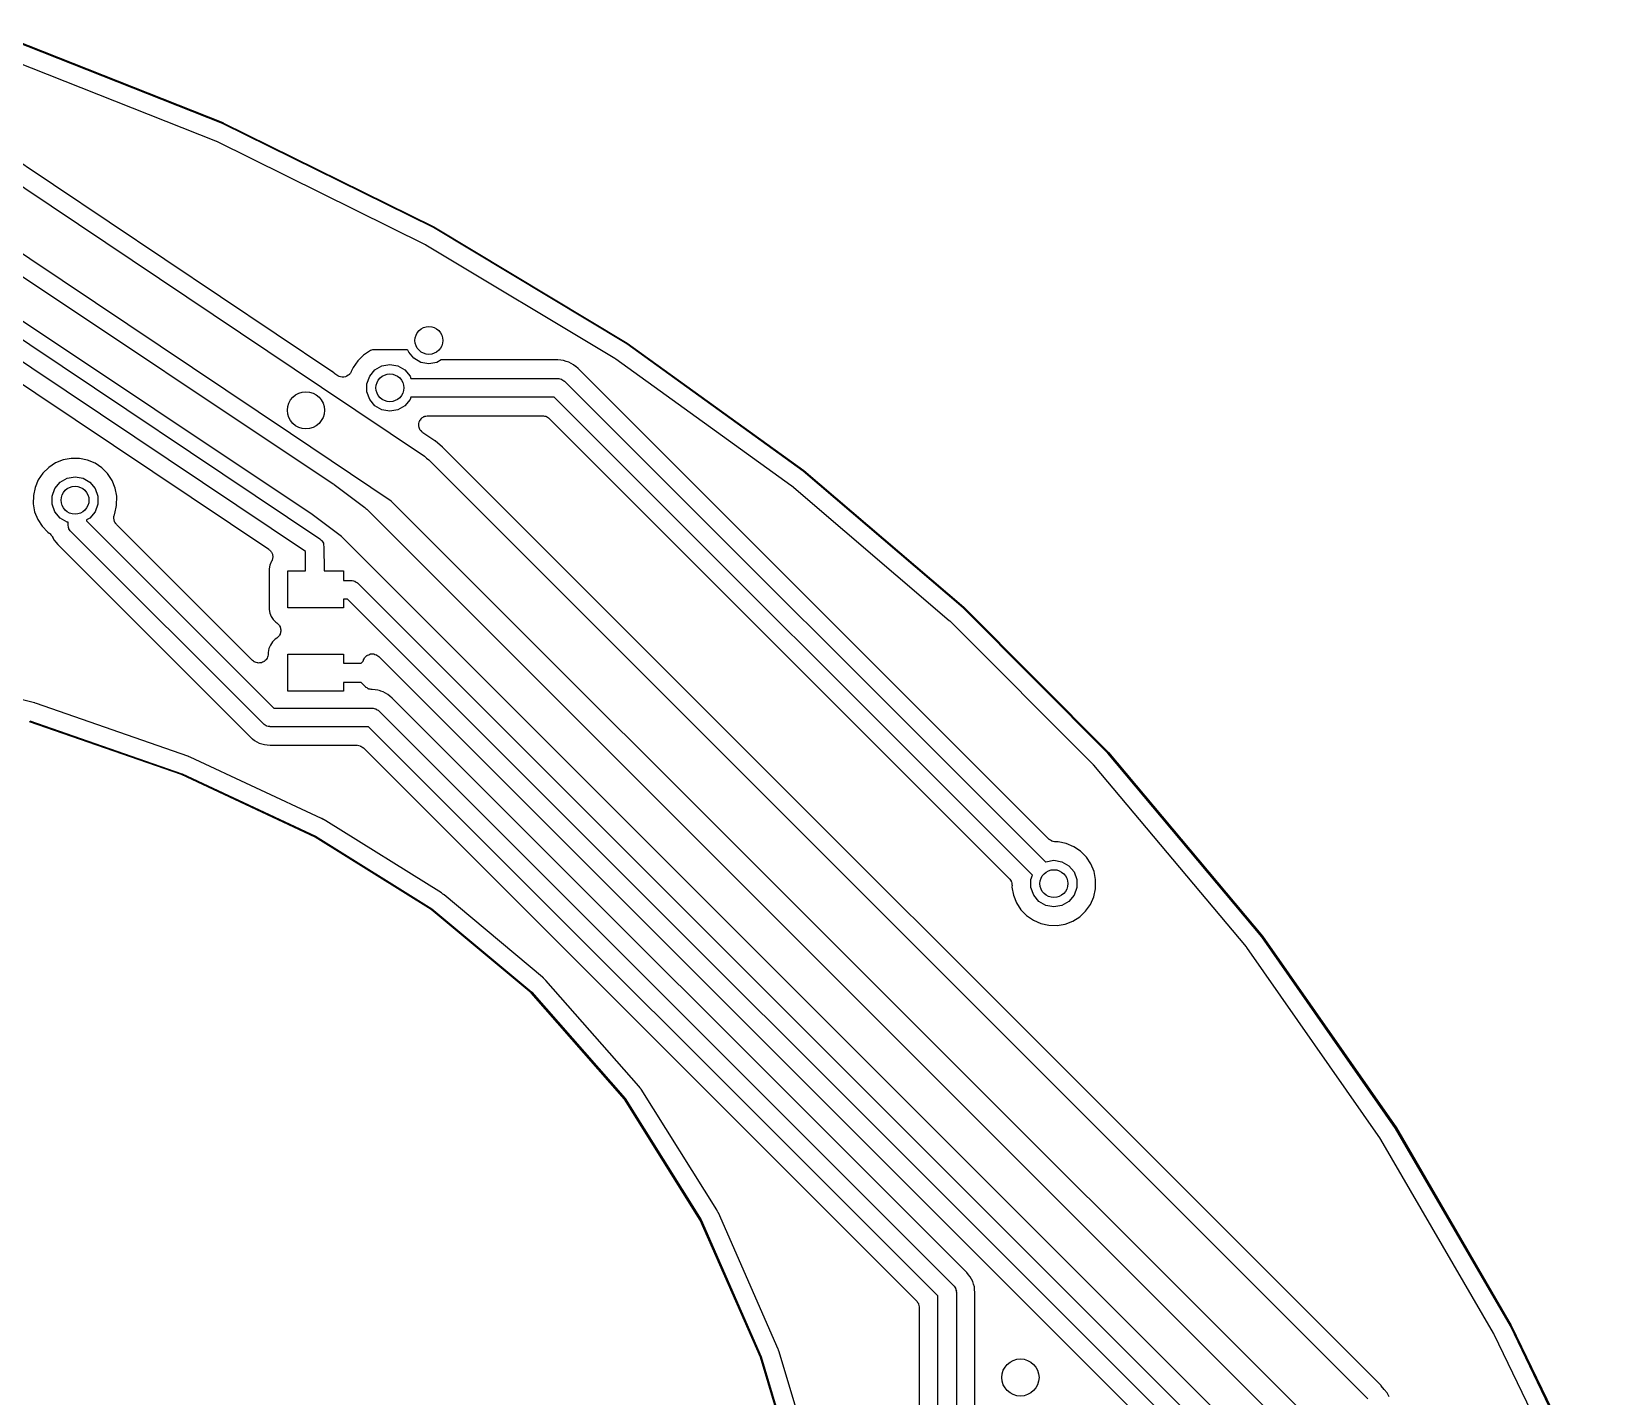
# Model space of a CAD drawing. Extents: x 69.6 to 139.6, y -158 to -61.
# Drawn here: x 119.53 to 136.51, y -77.96 to -63.26 of the extents above; entities that cross this region are included whole.
import ezdxf

# ---------------------------------------------------------------- set-up
doc = ezdxf.new("R2010")
doc.units = 0
doc.header["$MEASUREMENT"] = 0
doc.layers.add('BLACK', color=7, linetype='CONTINUOUS')

msp = doc.modelspace()

# ---------------------------------------------------------------- linework, layer by layer
at = {"layer": 'Black'}
for p, q in [((122.766, -66.923), (117.297, -63.2622)), ((121.588, -64.253), (119.119, -63.2765)), ((119.123, -63.2671), (121.592, -64.2437)), ((117.182, -63.4258), (122.653, -67.0926)), ((119.046, -63.4625), (121.514, -64.44)), ((122.319, -67.591), (116.924, -63.975)), ((116.891, -64.2036), (122.781, -68.1336)), ((123.86, -65.3744), (121.588, -64.253)), ((121.592, -64.2437), (121.592, -64.2439)), ((121.592, -64.2439), (121.593, -64.2439)), ((121.593, -64.2439), (123.864, -65.3655)), ((121.514, -64.44), (121.518, -64.4422)), ((121.518, -64.4422), (121.522, -64.4434)), ((121.522, -64.4434), (123.771, -65.5548)), ((122.554, -68.463), (116.719, -64.57)), ((117.396, -65.2169), (122.636, -68.7269)), ((125.941, -66.627), (123.86, -65.3744)), ((123.864, -65.3655), (123.865, -65.3656)), ((123.865, -65.3656), (123.865, -65.3657)), ((123.865, -65.3657), (125.947, -66.6185)), ((122.481, -68.8638), (117.326, -65.4108)), ((117.383, -65.6896), (122.085, -68.8377)), ((123.771, -65.5548), (123.774, -65.5572)), ((123.774, -65.5572), (123.779, -65.5589)), ((123.779, -65.5589), (125.813, -66.7812)), ((123.181, -66.6993), (123.107, -66.7476)), ((123.203, -66.69), (123.181, -66.6993)), ((123.576, -66.69), (123.203, -66.69)), ((123.585, -66.6937), (123.576, -66.69)), ((123.593, -66.7155), (123.585, -66.6937)), ((123.649, -66.7822), (123.593, -66.7155)), ((127.84, -67.9973), (125.941, -66.627)), ((125.947, -66.6185), (125.947, -66.6187)), ((125.947, -66.6187), (125.947, -66.6188)), ((125.947, -66.6188), (127.846, -67.9893)), ((122.994, -66.8822), (122.975, -66.9254)), ((123.044, -66.8093), (122.994, -66.8822)), ((123.107, -66.7476), (123.044, -66.8093)), ((123.229, -66.9078), (123.304, -66.8642)), ((123.304, -66.8642), (123.39, -66.849)), ((123.39, -66.849), (123.476, -66.8642)), ((123.476, -66.8642), (123.551, -66.9078)), ((123.724, -66.8258), (123.649, -66.7822)), ((123.81, -66.841), (123.724, -66.8258)), ((123.896, -66.8258), (123.81, -66.841)), ((123.941, -66.8), (123.896, -66.8258)), ((125.2, -66.8), (123.941, -66.8)), ((125.231, -66.8035), (125.2, -66.8)), ((125.232, -66.8035), (125.231, -66.8035)), ((125.232, -66.8036), (125.232, -66.8035)), ((125.261, -66.8065), (125.232, -66.8036)), ((125.288, -66.8152), (125.261, -66.8065)), ((125.289, -66.8153), (125.288, -66.8152)), ((125.289, -66.8156), (125.289, -66.8153)), ((125.317, -66.8239), (125.289, -66.8156)), ((125.342, -66.8378), (125.317, -66.8239)), ((125.342, -66.8379), (125.342, -66.8378)), ((125.343, -66.8383), (125.342, -66.8379)), ((125.368, -66.8518), (125.343, -66.8383)), ((125.39, -66.8703), (125.368, -66.8518)), ((125.39, -66.8705), (125.39, -66.8703)), ((125.391, -66.871), (125.39, -66.8705)), ((125.416, -66.8913), (125.391, -66.871)), ((130.485, -71.9608), (125.416, -66.8913)), ((125.813, -66.7812), (125.817, -66.785)), ((125.817, -66.785), (125.821, -66.787)), ((125.821, -66.787), (125.824, -66.7893)), ((125.824, -66.7893), (127.708, -68.148)), ((122.768, -66.9246), (122.766, -66.923)), ((122.789, -66.9427), (122.768, -66.9246)), ((122.794, -66.9455), (122.789, -66.9427)), ((122.798, -66.9494), (122.794, -66.9455)), ((122.828, -66.9691), (122.798, -66.9494)), ((122.828, -66.9693), (122.828, -66.9691)), ((122.829, -66.9697), (122.828, -66.9693)), ((122.844, -66.9763), (122.829, -66.9697)), ((122.859, -66.9831), (122.844, -66.9763)), ((122.86, -66.9831), (122.859, -66.9831)), ((122.86, -66.9833), (122.86, -66.9831)), ((122.877, -66.9843), (122.86, -66.9833)), ((122.894, -66.9854), (122.877, -66.9843)), ((122.895, -66.9853), (122.894, -66.9854)), ((122.911, -66.9804), (122.895, -66.9853)), ((122.895, -66.9853), (122.895, -66.9853)), ((122.927, -66.9757), (122.911, -66.9804)), ((122.928, -66.9754), (122.927, -66.9757)), ((122.942, -66.9652), (122.928, -66.9752)), ((122.928, -66.9752), (122.928, -66.9754)), ((122.955, -66.9552), (122.942, -66.9652)), ((122.956, -66.9548), (122.955, -66.9552)), ((122.965, -66.9403), (122.956, -66.9544)), ((122.956, -66.9544), (122.956, -66.9548)), ((122.975, -66.9263), (122.965, -66.9403)), ((122.975, -66.9254), (122.975, -66.9258)), ((122.975, -66.9258), (122.975, -66.9263)), ((123.143, -67.0564), (123.173, -66.9745)), ((123.143, -67.1436), (123.143, -67.0564)), ((123.173, -66.9745), (123.229, -66.9078)), ((123.551, -66.9078), (123.607, -66.9745)), ((123.607, -66.9745), (123.617, -67)), ((123.617, -67), (125.2, -67)), ((125.2, -67), (125.204, -67.0008)), ((125.204, -67.0008), (125.209, -67.0004)), ((125.209, -67.0004), (125.221, -67.0038)), ((125.221, -67.0038), (125.234, -67.006)), ((125.234, -67.006), (125.238, -67.0082)), ((125.238, -67.0082), (125.242, -67.0094)), ((125.242, -67.0094), (125.253, -67.0169)), ((125.253, -67.0169), (125.264, -67.0234)), ((125.264, -67.0234), (125.267, -67.0268)), ((125.267, -67.0268), (125.271, -67.0293)), ((125.271, -67.0293), (130.449, -72.2073)), ((122.653, -67.0926), (123.763, -67.8369)), ((123.173, -67.2255), (123.143, -67.1436)), ((123.229, -67.2922), (123.173, -67.2255)), ((123.607, -67.2255), (123.551, -67.2922)), ((123.617, -67.2), (123.607, -67.2255)), ((125.159, -67.2), (123.617, -67.2)), ((130.309, -72.3509), (125.159, -67.2)), ((123.304, -67.3358), (123.229, -67.2922)), ((123.39, -67.351), (123.304, -67.3358)), ((123.476, -67.3358), (123.39, -67.351)), ((123.551, -67.2922), (123.476, -67.3358)), ((123.747, -67.4174), (123.756, -67.4103)), ((123.756, -67.4103), (123.762, -67.4088)), ((123.762, -67.4088), (123.766, -67.406)), ((123.766, -67.406), (123.778, -67.4039)), ((123.778, -67.4039), (123.79, -67.4006)), ((123.79, -67.4006), (123.795, -67.4009)), ((123.795, -67.4009), (123.801, -67.4)), ((123.801, -67.4), (125.034, -67.4)), ((125.034, -67.4), (125.039, -67.4008)), ((125.039, -67.4008), (125.043, -67.4004)), ((125.043, -67.4004), (125.056, -67.4038)), ((125.056, -67.4038), (125.069, -67.406)), ((125.069, -67.406), (125.072, -67.4082)), ((125.072, -67.4082), (125.077, -67.4094)), ((125.077, -67.4094), (125.087, -67.4169)), ((123.701, -67.4934), (123.702, -67.4881)), ((123.702, -67.5053), (123.701, -67.4934)), ((123.702, -67.4826), (123.706, -67.4713)), ((123.702, -67.4881), (123.702, -67.4826)), ((123.702, -67.5174), (123.702, -67.5053)), ((123.704, -67.5225), (123.702, -67.5174)), ((123.704, -67.5279), (123.704, -67.5225)), ((123.71, -67.5387), (123.704, -67.5279)), ((123.706, -67.4713), (123.709, -67.4596)), ((123.709, -67.4596), (123.712, -67.4551)), ((123.714, -67.55), (123.71, -67.5387)), ((123.712, -67.4551), (123.714, -67.45)), ((123.714, -67.45), (123.722, -67.4408)), ((123.717, -67.5542), (123.714, -67.55)), ((123.72, -67.5591), (123.717, -67.5542)), ((123.729, -67.5674), (123.72, -67.5591)), ((123.722, -67.4408), (123.728, -67.4308)), ((123.728, -67.4308), (123.733, -67.4276)), ((123.736, -67.5766), (123.729, -67.5674)), ((123.733, -67.4276), (123.736, -67.4234)), ((123.736, -67.4234), (123.747, -67.4174)), ((123.741, -67.5793), (123.736, -67.5766)), ((123.745, -67.5831), (123.741, -67.5793)), ((125.087, -67.4169), (125.099, -67.4234)), ((125.099, -67.4234), (125.101, -67.4268)), ((125.101, -67.4268), (125.105, -67.4293)), ((125.105, -67.4293), (130.06, -72.3847)), ((123.405, -68.319), (122.319, -67.591)), ((123.874, -67.6698), (123.745, -67.5831)), ((123.877, -67.6714), (123.874, -67.6698)), ((123.958, -67.74), (123.877, -67.6714)), ((123.96, -67.7428), (123.958, -67.74)), ((134.063, -77.8462), (123.96, -67.7428)), ((119.791, -67.9093), (119.717, -67.9576)), ((119.872, -67.8762), (119.791, -67.9093)), ((119.959, -67.8597), (119.872, -67.8762)), ((120.047, -67.8603), (119.959, -67.8597)), ((120.134, -67.878), (120.047, -67.8603)), ((120.215, -67.9122), (120.134, -67.878)), ((120.288, -67.9616), (120.215, -67.9122)), ((123.763, -67.8369), (123.784, -67.8572)), ((123.784, -67.8572), (123.808, -67.874)), ((123.808, -67.874), (133.922, -77.9879)), ((119.654, -68.0193), (119.604, -68.0922)), ((119.717, -67.9576), (119.654, -68.0193)), ((119.839, -68.1178), (119.914, -68.0742)), ((119.914, -68.0742), (120, -68.059)), ((120, -68.059), (120.086, -68.0742)), ((120.086, -68.0742), (120.161, -68.1178)), ((120.35, -68.0242), (120.288, -67.9616)), ((120.399, -68.0977), (120.35, -68.0242)), ((129.564, -69.4714), (127.84, -67.9973)), ((127.846, -67.9893), (127.846, -67.9894)), ((127.846, -67.9894), (127.847, -67.9895)), ((127.847, -67.9895), (129.571, -69.464)), ((119.551, -68.2596), (119.549, -68.3478)), ((119.569, -68.1733), (119.551, -68.2596)), ((119.604, -68.0922), (119.569, -68.1733)), ((119.753, -68.2664), (119.783, -68.1845)), ((119.783, -68.1845), (119.839, -68.1178)), ((120.161, -68.1178), (120.217, -68.1845)), ((120.217, -68.1845), (120.247, -68.2664)), ((120.433, -68.1793), (120.399, -68.0977)), ((120.45, -68.2652), (120.433, -68.1793)), ((122.781, -68.1336), (122.785, -68.1378)), ((122.785, -68.1378), (122.791, -68.1406)), ((122.791, -68.1406), (123.121, -68.3906)), ((127.708, -68.148), (127.711, -68.151)), ((127.711, -68.151), (127.715, -68.1531)), ((127.715, -68.1531), (129.414, -69.6045)), ((119.549, -68.3478), (119.565, -68.4346)), ((119.753, -68.3536), (119.753, -68.2664)), ((119.783, -68.4355), (119.753, -68.3536)), ((120.247, -68.3536), (120.217, -68.4355)), ((120.247, -68.2664), (120.247, -68.3536)), ((120.429, -68.4527), (120.448, -68.3674)), ((120.448, -68.3674), (120.45, -68.2652)), ((123.121, -68.3906), (123.13, -68.4007)), ((123.13, -68.4007), (123.141, -68.4086)), ((123.141, -68.4086), (133.121, -78.3886)), ((133.41, -78.3243), (123.405, -68.319)), ((119.565, -68.4346), (119.598, -68.5167)), ((119.598, -68.5167), (119.646, -68.5909)), ((119.646, -68.5909), (119.707, -68.6544)), ((119.839, -68.5022), (119.783, -68.4355)), ((119.914, -68.5458), (119.839, -68.5022)), ((119.925, -68.5477), (119.914, -68.5458)), ((119.925, -68.575), (119.925, -68.5477)), ((119.926, -68.5793), (119.925, -68.575)), ((119.925, -68.5837), (119.926, -68.5793)), ((119.929, -68.5963), (119.925, -68.5837)), ((119.931, -68.6092), (119.929, -68.5963)), ((120.161, -68.5022), (120.125, -68.5232)), ((120.125, -68.5232), (120.125, -68.5336)), ((120.125, -68.5336), (122.141, -70.55)), ((120.217, -68.4355), (120.161, -68.5022)), ((120.417, -68.4943), (120.419, -68.4849)), ((120.418, -68.5021), (120.417, -68.4943)), ((120.417, -68.51), (120.418, -68.5021)), ((120.42, -68.5192), (120.417, -68.51)), ((120.419, -68.4849), (120.42, -68.4754)), ((120.42, -68.4754), (120.424, -68.4682)), ((120.421, -68.5288), (120.42, -68.5192)), ((120.424, -68.5359), (120.421, -68.5288)), ((120.424, -68.4682), (120.426, -68.4606)), ((120.426, -68.5435), (120.424, -68.5359)), ((120.426, -68.4606), (120.429, -68.4527)), ((120.432, -68.5514), (120.426, -68.5435)), ((120.436, -68.56), (120.432, -68.5514)), ((120.442, -68.5655), (120.436, -68.56)), ((120.446, -68.572), (120.442, -68.5655)), ((121.91, -70.0353), (120.446, -68.572)), ((122.868, -68.7011), (122.554, -68.463)), ((119.707, -68.6544), (119.723, -68.6655)), ((119.723, -68.6655), (119.727, -68.67)), ((119.727, -68.67), (119.733, -68.6733)), ((119.733, -68.6733), (119.74, -68.6821)), ((119.74, -68.6821), (119.748, -68.69)), ((119.748, -68.69), (119.75, -68.6957)), ((119.75, -68.6957), (119.754, -68.7007)), ((119.754, -68.7007), (119.761, -68.7131)), ((119.761, -68.7131), (119.761, -68.7136)), ((119.761, -68.7136), (119.761, -68.714)), ((119.761, -68.714), (119.775, -68.7395)), ((119.775, -68.7395), (119.793, -68.7618)), ((119.793, -68.7618), (119.793, -68.7623)), ((119.793, -68.7623), (119.793, -68.7626)), ((119.793, -68.7626), (119.813, -68.7874)), ((119.933, -68.613), (119.931, -68.6092)), ((119.934, -68.6173), (119.933, -68.613)), ((119.942, -68.628), (119.934, -68.6173)), ((119.948, -68.6393), (119.942, -68.628)), ((119.952, -68.6421), (119.948, -68.6393)), ((119.954, -68.6457), (119.952, -68.6421)), ((122.029, -70.7207), (119.954, -68.6457)), ((122.636, -68.7269), (122.645, -68.7363)), ((122.645, -68.7363), (122.656, -68.7449)), ((122.656, -68.7449), (122.658, -68.7483)), ((122.658, -68.7483), (122.661, -68.751)), ((122.661, -68.751), (122.667, -68.7631)), ((122.667, -68.7631), (122.674, -68.7748)), ((132.78, -78.6128), (122.868, -68.7011)), ((119.813, -68.7874), (121.884, -70.8587)), ((122.085, -68.8377), (122.092, -68.8439)), ((122.092, -68.8439), (122.099, -68.8489)), ((122.099, -68.8489), (122.104, -68.8558)), ((122.104, -68.8558), (122.11, -68.8618)), ((122.11, -68.8618), (122.114, -68.8698)), ((122.114, -68.8698), (122.12, -68.877)), ((122.12, -68.877), (122.122, -68.8852)), ((122.122, -68.8852), (122.126, -68.8929)), ((122.126, -68.8929), (122.127, -68.9018)), ((122.127, -68.9018), (122.129, -68.9104)), ((122.129, -68.9275), (122.127, -68.9361)), ((122.127, -68.9361), (122.127, -68.945)), ((122.129, -68.9104), (122.129, -68.9189)), ((122.129, -68.9189), (122.129, -68.9275)), ((122.483, -69.071), (122.481, -68.8638)), ((122.674, -68.7748), (122.674, -68.7786)), ((122.674, -68.7786), (122.676, -68.7821)), ((122.676, -68.7821), (122.677, -68.7956)), ((122.677, -68.7956), (122.68, -68.8089)), ((122.68, -68.8089), (122.683, -69.071)), ((122.098, -69.0116), (122.09, -69.05)), ((122.09, -69.05), (122.09, -69.0987)), ((122.09, -69.0987), (122.09, -69.4894)), ((122.117, -68.9681), (122.098, -69.0116)), ((122.121, -68.9612), (122.117, -68.9681)), ((122.123, -68.9529), (122.121, -68.9612)), ((122.127, -68.945), (122.123, -68.9529)), ((122.29, -69.4698), (122.29, -69.071)), ((122.29, -69.071), (122.483, -69.071)), ((122.683, -69.071), (122.89, -69.071)), ((122.89, -69.071), (122.89, -69.1754)), ((122.89, -69.1754), (122.975, -69.1754)), ((122.975, -69.1754), (122.98, -69.1762)), ((122.98, -69.1762), (122.984, -69.1758)), ((122.984, -69.1758), (122.997, -69.1792)), ((122.997, -69.1792), (123.01, -69.1815)), ((123.01, -69.1815), (123.013, -69.1836)), ((123.013, -69.1836), (123.018, -69.1848)), ((123.018, -69.1848), (123.028, -69.1923)), ((123.028, -69.1923), (123.04, -69.1988)), ((123.04, -69.1988), (123.043, -69.2022)), ((123.043, -69.2022), (123.046, -69.2047)), ((123.046, -69.2047), (132.491, -78.6493)), ((122.934, -69.3754), (122.89, -69.3754)), ((122.89, -69.3754), (122.89, -69.4698)), ((132.32, -78.7614), (122.934, -69.3754)), ((122.09, -69.4894), (122.098, -69.5279)), ((122.098, -69.5279), (122.113, -69.5642)), ((122.113, -69.5642), (122.135, -69.5968)), ((122.135, -69.5968), (122.162, -69.6247)), ((122.89, -69.4698), (122.29, -69.4698)), ((129.414, -69.6045), (129.417, -69.6079)), ((129.417, -69.6079), (129.421, -69.6104)), ((129.421, -69.6104), (129.423, -69.6128)), ((129.423, -69.6128), (130.959, -71.1541)), ((131.121, -71.0359), (129.564, -69.4714)), ((129.571, -69.464), (129.571, -69.4641)), ((129.571, -69.4641), (129.571, -69.4642)), ((129.571, -69.4642), (131.128, -71.029)), ((122.162, -69.6247), (122.172, -69.6311)), ((122.172, -69.6311), (122.179, -69.6383)), ((122.179, -69.7896), (122.172, -69.7969)), ((122.179, -69.6383), (122.188, -69.6445)), ((122.188, -69.7834), (122.179, -69.7896)), ((122.188, -69.6445), (122.192, -69.6503)), ((122.192, -69.7776), (122.188, -69.7834)), ((122.192, -69.6503), (122.197, -69.6552)), ((122.197, -69.7727), (122.192, -69.7776)), ((122.197, -69.6552), (122.201, -69.6646)), ((122.201, -69.7633), (122.197, -69.7727)), ((122.201, -69.6646), (122.207, -69.6733)), ((122.207, -69.7546), (122.201, -69.7633)), ((122.207, -69.6733), (122.209, -69.6801)), ((122.209, -69.7478), (122.207, -69.7546)), ((122.209, -69.6801), (122.212, -69.6864)), ((122.212, -69.7415), (122.209, -69.7478)), ((122.212, -69.6864), (122.213, -69.6968)), ((122.213, -69.7311), (122.212, -69.7415)), ((122.213, -69.6968), (122.216, -69.707)), ((122.216, -69.7209), (122.213, -69.7311)), ((122.216, -69.707), (122.215, -69.714)), ((122.215, -69.714), (122.216, -69.7209)), ((122.088, -69.9092), (122.08, -69.9496)), ((122.08, -69.9496), (122.08, -69.9646)), ((122.104, -69.8711), (122.088, -69.9092)), ((122.127, -69.8368), (122.104, -69.8711)), ((122.156, -69.8076), (122.127, -69.8368)), ((122.172, -69.7969), (122.156, -69.8076)), ((119.563, -70.4936), (117.72, -70.0204)), ((121.92, -70.0428), (121.91, -70.0353)), ((121.93, -70.0512), (121.92, -70.0428)), ((121.934, -70.0527), (121.93, -70.0512)), ((121.938, -70.0552), (121.934, -70.0527)), ((121.951, -70.0586), (121.938, -70.0552)), ((121.963, -70.0631), (121.951, -70.0586)), ((121.967, -70.0631), (121.963, -70.0631)), ((121.972, -70.0642), (121.967, -70.0631)), ((121.985, -70.0631), (121.972, -70.0642)), ((121.998, -70.0631), (121.985, -70.0631)), ((122.002, -70.0616), (121.998, -70.0631)), ((122.006, -70.0612), (122.002, -70.0616)), ((122.018, -70.0557), (122.006, -70.0612)), ((122.03, -70.0512), (122.018, -70.0557)), ((122.034, -70.0484), (122.03, -70.0512)), ((122.038, -70.0465), (122.034, -70.0484)), ((122.047, -70.0373), (122.038, -70.0465)), ((122.057, -70.0289), (122.047, -70.0373)), ((122.059, -70.025), (122.057, -70.0289)), ((122.062, -70.0219), (122.059, -70.025)), ((122.068, -70.0101), (122.062, -70.0219)), ((122.074, -69.9988), (122.068, -70.0101)), ((122.075, -69.9945), (122.074, -69.9988)), ((122.077, -69.9905), (122.075, -69.9945)), ((122.078, -69.9774), (122.077, -69.9905)), ((122.08, -69.9646), (122.078, -69.9774)), ((122.29, -70.369), (122.29, -69.9702)), ((122.29, -69.9702), (122.89, -69.9702)), ((122.89, -69.9702), (122.89, -70.0646)), ((122.89, -70.0646), (123.081, -70.0646)), ((123.081, -70.0646), (123.103, -70.0425)), ((123.103, -70.0395), (123.105, -70.0355)), ((123.103, -70.0425), (123.103, -70.0395)), ((123.105, -70.0355), (123.106, -70.0312)), ((123.106, -70.0312), (123.112, -70.0199)), ((123.112, -70.0199), (123.118, -70.008)), ((123.118, -70.008), (123.121, -70.0049)), ((123.121, -70.0049), (123.123, -70.0011)), ((123.123, -70.0011), (123.133, -69.9927)), ((123.133, -69.9927), (123.142, -69.9835)), ((123.142, -69.9835), (123.146, -69.9816)), ((123.146, -69.9816), (123.15, -69.9788)), ((123.15, -69.9788), (123.162, -69.9743)), ((123.162, -69.9743), (123.174, -69.9688)), ((123.174, -69.9688), (123.178, -69.9684)), ((123.178, -69.9684), (123.182, -69.9669)), ((123.182, -69.9669), (123.195, -69.9669)), ((123.195, -69.9669), (123.208, -69.9658)), ((123.208, -69.9658), (123.213, -69.9669)), ((123.213, -69.9669), (123.217, -69.9669)), ((123.217, -69.9669), (123.229, -69.9714)), ((123.229, -69.9714), (123.242, -69.9748)), ((123.242, -69.9748), (123.246, -69.9773)), ((123.246, -69.9773), (123.25, -69.9788)), ((123.25, -69.9788), (123.26, -69.9872)), ((123.26, -69.9872), (123.27, -69.9947)), ((123.27, -69.9947), (132.091, -78.815)), ((123.081, -70.2746), (122.89, -70.2746)), ((122.89, -70.2746), (122.89, -70.369)), ((123.127, -70.3207), (123.081, -70.2746)), ((122.89, -70.369), (122.29, -70.369)), ((123.131, -70.3232), (123.127, -70.3207)), ((123.133, -70.3266), (123.131, -70.3232)), ((123.145, -70.3331), (123.133, -70.3266)), ((123.155, -70.3406), (123.145, -70.3331)), ((123.16, -70.3418), (123.155, -70.3406)), ((123.163, -70.344), (123.16, -70.3418)), ((123.174, -70.3458), (123.163, -70.344)), ((123.176, -70.3467), (123.174, -70.3458)), ((123.179, -70.347), (123.176, -70.3467)), ((123.189, -70.3496), (123.179, -70.347)), ((123.191, -70.3494), (123.189, -70.3496)), ((123.192, -70.3495), (123.191, -70.3494)), ((123.194, -70.3494), (123.192, -70.3495)), ((123.192, -70.3495), (123.192, -70.3495)), ((123.198, -70.35), (123.194, -70.3494)), ((123.2, -70.35), (123.198, -70.35)), ((123.231, -70.3535), (123.2, -70.35)), ((123.232, -70.3535), (123.231, -70.3535)), ((123.232, -70.3536), (123.232, -70.3535)), ((123.261, -70.3565), (123.232, -70.3536)), ((123.288, -70.3652), (123.261, -70.3565)), ((123.289, -70.3653), (123.288, -70.3652)), ((123.289, -70.3656), (123.289, -70.3653)), ((123.317, -70.3739), (123.289, -70.3656)), ((123.342, -70.3878), (123.317, -70.3739)), ((123.342, -70.3879), (123.342, -70.3878)), ((123.343, -70.3883), (123.342, -70.3879)), ((123.368, -70.4018), (123.343, -70.3883)), ((123.39, -70.4203), (123.368, -70.4018)), ((123.39, -70.4205), (123.39, -70.4203)), ((123.391, -70.421), (123.39, -70.4205)), ((123.416, -70.4413), (123.391, -70.421)), ((129.602, -76.6276), (123.416, -70.4413)), ((119.566, -70.4946), (119.563, -70.4936)), ((119.568, -70.4947), (119.566, -70.4946)), ((119.571, -70.496), (119.568, -70.4947)), ((119.584, -70.4992), (119.571, -70.496)), ((121.215, -71.0673), (119.584, -70.4992)), ((122.141, -70.55), (123.2, -70.55)), ((123.2, -70.55), (123.204, -70.5508)), ((123.204, -70.5508), (123.209, -70.5504)), ((123.209, -70.5504), (123.221, -70.5538)), ((123.221, -70.5538), (123.234, -70.556)), ((123.234, -70.556), (123.238, -70.5582)), ((123.238, -70.5582), (123.242, -70.5594)), ((123.242, -70.5594), (123.253, -70.5669)), ((123.253, -70.5669), (123.264, -70.5734)), ((123.264, -70.5734), (123.267, -70.5768)), ((123.267, -70.5768), (123.271, -70.5793)), ((123.271, -70.5793), (129.461, -76.7693)), ((121.148, -71.2657), (119.511, -70.696)), ((119.514, -70.6865), (121.151, -71.2563)), ((122.033, -70.7232), (122.029, -70.7207)), ((122.036, -70.7266), (122.033, -70.7232)), ((122.047, -70.7331), (122.036, -70.7266)), ((122.058, -70.7406), (122.047, -70.7331)), ((122.062, -70.7418), (122.058, -70.7406)), ((122.066, -70.744), (122.062, -70.7418)), ((122.079, -70.7462), (122.066, -70.744)), ((122.091, -70.7496), (122.079, -70.7462)), ((122.096, -70.7492), (122.091, -70.7496)), ((122.1, -70.75), (122.096, -70.7492)), ((123.159, -70.75), (122.1, -70.75)), ((129.29, -76.8814), (123.159, -70.75)), ((121.884, -70.8587), (121.909, -70.879)), ((121.909, -70.879), (121.91, -70.8795)), ((121.91, -70.8795), (121.91, -70.8797)), ((121.91, -70.8797), (121.932, -70.8982)), ((121.932, -70.8982), (121.957, -70.9117)), ((121.957, -70.9117), (121.958, -70.9121)), ((121.958, -70.9121), (121.958, -70.9122)), ((121.958, -70.9122), (121.983, -70.9261)), ((121.983, -70.9261), (122.011, -70.9344)), ((122.011, -70.9344), (122.011, -70.9347)), ((122.011, -70.9347), (122.012, -70.9348)), ((122.012, -70.9348), (122.039, -70.9435)), ((122.039, -70.9435), (122.068, -70.9463)), ((122.068, -70.9463), (122.068, -70.9465)), ((122.068, -70.9465), (122.069, -70.9465)), ((122.069, -70.9465), (122.1, -70.95)), ((122.1, -70.95), (123.034, -70.95)), ((123.034, -70.95), (123.039, -70.9508)), ((123.039, -70.9508), (123.043, -70.9504)), ((123.043, -70.9504), (123.056, -70.9538)), ((123.056, -70.9538), (123.069, -70.956)), ((123.069, -70.956), (123.072, -70.9582)), ((123.072, -70.9582), (123.077, -70.9594)), ((123.077, -70.9594), (123.087, -70.9669)), ((123.087, -70.9669), (123.099, -70.9734)), ((123.099, -70.9734), (123.101, -70.9768)), ((123.101, -70.9768), (123.105, -70.9793)), ((121.22, -71.0695), (121.215, -71.0673)), ((121.225, -71.0709), (121.22, -71.0695)), ((121.23, -71.0736), (121.225, -71.0709)), ((121.241, -71.0775), (121.23, -71.0736)), ((122.653, -71.7391), (121.241, -71.0775)), ((123.105, -70.9793), (129.061, -76.935)), ((132.779, -73.0132), (131.121, -71.0359)), ((131.128, -71.029), (131.128, -71.0292)), ((131.128, -71.0292), (131.129, -71.0293)), ((131.129, -71.0293), (132.787, -73.007)), ((122.585, -71.9381), (121.148, -71.2657)), ((121.151, -71.2563), (121.151, -71.2565)), ((121.151, -71.2565), (121.152, -71.2565)), ((121.152, -71.2565), (122.59, -71.9292)), ((130.959, -71.1541), (130.962, -71.1586)), ((130.962, -71.1586), (130.965, -71.1615)), ((130.965, -71.1615), (130.968, -71.1647)), ((130.968, -71.1647), (132.61, -73.1219)), ((122.654, -71.7393), (122.653, -71.7391)), ((122.653, -71.7391), (122.653, -71.7391)), ((122.655, -71.7396), (122.654, -71.7393)), ((122.656, -71.7403), (122.655, -71.7396)), ((122.673, -71.7482), (122.656, -71.7403)), ((122.673, -71.7486), (122.673, -71.7482)), ((122.674, -71.749), (122.673, -71.7486)), ((122.677, -71.7505), (122.674, -71.749)), ((122.678, -71.7506), (122.677, -71.7505)), ((122.681, -71.7529), (122.678, -71.7506)), ((122.7, -71.7625), (122.681, -71.7529)), ((123.946, -72.5407), (122.7, -71.7625)), ((123.836, -72.7198), (122.585, -71.9381)), ((122.59, -71.9292), (122.59, -71.9294)), ((122.59, -71.9294), (122.59, -71.9295)), ((122.59, -71.9295), (123.841, -72.7115)), ((130.488, -71.9631), (130.485, -71.9608)), ((130.491, -71.9662), (130.488, -71.9631)), ((130.503, -71.973), (130.491, -71.9662)), ((130.513, -71.9807), (130.503, -71.973)), ((130.517, -71.9818), (130.513, -71.9807)), ((130.521, -71.9838), (130.517, -71.9818)), ((130.534, -71.9862), (130.521, -71.9838)), ((130.547, -71.9897), (130.534, -71.9862)), ((130.551, -71.9893), (130.547, -71.9897)), ((130.555, -71.9901), (130.551, -71.9893)), ((130.587, -71.9903), (130.555, -71.9901)), ((130.674, -72.008), (130.587, -71.9903)), ((130.755, -72.0422), (130.674, -72.008)), ((130.828, -72.0916), (130.755, -72.0422)), ((130.89, -72.1542), (130.828, -72.0916)), ((130.939, -72.2277), (130.89, -72.1542)), ((130.449, -72.2073), (130.454, -72.2042)), ((130.454, -72.2042), (130.54, -72.189)), ((130.54, -72.189), (130.626, -72.2042)), ((130.626, -72.2042), (130.701, -72.2478)), ((130.701, -72.2478), (130.757, -72.3145)), ((130.757, -72.3145), (130.787, -72.3964)), ((130.973, -72.3093), (130.939, -72.2277)), ((130.99, -72.3952), (130.973, -72.3093)), ((130.06, -72.3847), (130.063, -72.3889)), ((130.063, -72.3889), (130.067, -72.3922)), ((130.067, -72.3922), (130.073, -72.403)), ((130.073, -72.403), (130.08, -72.4131)), ((130.08, -72.4131), (130.082, -72.4181)), ((130.082, -72.4181), (130.084, -72.4225)), ((130.084, -72.4225), (130.086, -72.4347)), ((130.086, -72.4347), (130.089, -72.4467)), ((130.089, -72.4467), (130.089, -72.4518)), ((130.089, -72.4518), (130.09, -72.4568)), ((130.09, -72.4568), (130.089, -72.4778)), ((130.089, -72.4778), (130.105, -72.5646)), ((130.293, -72.3964), (130.309, -72.3509)), ((130.293, -72.4836), (130.293, -72.3964)), ((130.323, -72.5655), (130.293, -72.4836)), ((130.787, -72.4836), (130.757, -72.5655)), ((130.787, -72.3964), (130.787, -72.4836)), ((130.969, -72.5827), (130.988, -72.4974)), ((130.988, -72.4974), (130.99, -72.3952)), ((123.961, -72.5527), (123.946, -72.5407)), ((123.964, -72.5544), (123.961, -72.5527)), ((123.967, -72.5569), (123.964, -72.5544)), ((123.974, -72.5617), (123.967, -72.5569)), ((125.032, -73.4464), (123.974, -72.5617)), ((130.105, -72.5646), (130.138, -72.6467)), ((130.138, -72.6467), (130.186, -72.7209)), ((130.379, -72.6322), (130.323, -72.5655)), ((130.454, -72.6758), (130.379, -72.6322)), ((130.54, -72.691), (130.454, -72.6758)), ((130.626, -72.6758), (130.54, -72.691)), ((130.701, -72.6322), (130.626, -72.6758)), ((130.757, -72.5655), (130.701, -72.6322)), ((130.882, -72.7355), (130.933, -72.6634)), ((130.933, -72.6634), (130.969, -72.5827)), ((124.91, -73.6173), (123.836, -72.7198)), ((123.841, -72.7115), (123.841, -72.7118)), ((123.841, -72.7118), (123.842, -72.712)), ((123.842, -72.712), (124.917, -73.6099)), ((130.186, -72.7209), (130.247, -72.7844)), ((130.247, -72.7844), (130.319, -72.8347)), ((130.319, -72.8347), (130.4, -72.87)), ((130.662, -72.8755), (130.744, -72.8436)), ((130.744, -72.8436), (130.818, -72.7963)), ((130.818, -72.7963), (130.882, -72.7355)), ((130.4, -72.87), (130.486, -72.889)), ((130.486, -72.889), (130.575, -72.8908)), ((130.575, -72.8908), (130.662, -72.8755)), ((134.22, -75.0773), (132.779, -73.0132)), ((132.787, -73.007), (132.787, -73.0072)), ((132.787, -73.0072), (132.787, -73.0073)), ((132.787, -73.0073), (134.228, -75.0717)), ((132.61, -73.1219), (132.613, -73.1258)), ((132.613, -73.1258), (132.616, -73.129)), ((132.616, -73.129), (134.053, -75.1892)), ((125.034, -73.4477), (125.032, -73.4464)), ((125.038, -73.4513), (125.034, -73.4477)), ((125.04, -73.4529), (125.038, -73.4513)), ((125.042, -73.455), (125.04, -73.4529)), ((125.04, -73.4529), (125.04, -73.4529)), ((125.043, -73.456), (125.042, -73.455)), ((125.044, -73.4572), (125.043, -73.456)), ((125.046, -73.4586), (125.044, -73.4572)), ((125.047, -73.4589), (125.046, -73.4586)), ((125.048, -73.4611), (125.047, -73.4589)), ((125.071, -73.4821), (125.048, -73.4611)), ((126.072, -74.6214), (125.071, -73.4821)), ((125.915, -74.7611), (124.91, -73.6173)), ((124.917, -73.6099), (124.917, -73.6102)), ((124.917, -73.6102), (124.917, -73.6104)), ((124.917, -73.6104), (125.923, -74.7548)), ((126.084, -74.6383), (126.072, -74.6214)), ((126.085, -74.64), (126.084, -74.6383)), ((126.086, -74.6422), (126.085, -74.64)), ((126.095, -74.6533), (126.086, -74.6422)), ((126.91, -75.9527), (126.095, -74.6533)), ((126.733, -76.0656), (125.915, -74.7611)), ((125.923, -74.7548), (125.923, -74.7551)), ((125.923, -74.7551), (125.923, -74.7554)), ((125.923, -74.7554), (126.741, -76.0606)), ((134.053, -75.1892), (134.055, -75.1929)), ((134.055, -75.1929), (134.057, -75.1961)), ((134.057, -75.1961), (135.272, -77.2829)), ((135.456, -77.2045), (134.22, -75.0773)), ((134.228, -75.0717), (134.228, -75.0719)), ((134.228, -75.0719), (134.228, -75.0721)), ((134.228, -75.0721), (135.465, -77.1996)), ((127.38, -77.54), (126.733, -76.0656)), ((126.741, -76.0606), (126.741, -76.0609)), ((126.741, -76.0609), (126.742, -76.0612)), ((126.742, -76.0612), (127.389, -77.5362)), ((126.919, -75.9721), (126.91, -75.9527)), ((126.921, -75.9747), (126.919, -75.9721)), ((126.922, -75.9777), (126.921, -75.9747)), ((126.927, -75.9853), (126.922, -75.9777)), ((127.572, -77.4544), (126.927, -75.9853)), ((129.622, -76.6524), (129.602, -76.6276)), ((129.622, -76.6528), (129.622, -76.6524)), ((129.622, -76.6532), (129.622, -76.6528)), ((129.64, -76.6755), (129.622, -76.6532)), ((129.654, -76.701), (129.64, -76.6755)), ((129.654, -76.7014), (129.654, -76.701)), ((129.654, -76.7019), (129.654, -76.7014)), ((129.668, -76.7273), (129.654, -76.7019)), ((129.676, -76.7548), (129.668, -76.7273)), ((129.29, -92.3486), (129.29, -76.8814)), ((129.461, -76.7693), (129.463, -76.7729)), ((129.463, -76.7729), (129.467, -76.7757)), ((129.467, -76.7757), (129.473, -76.787)), ((129.473, -76.787), (129.481, -76.7977)), ((129.481, -76.7977), (129.482, -76.802)), ((129.482, -76.802), (129.484, -76.8058)), ((129.484, -76.8058), (129.486, -76.8187)), ((129.486, -76.8187), (129.49, -76.8313)), ((129.49, -76.8313), (129.489, -76.8357)), ((129.489, -76.8357), (129.49, -76.84)), ((129.49, -76.84), (129.49, -92.39)), ((129.676, -76.7553), (129.676, -76.7548)), ((129.676, -76.7558), (129.676, -76.7553)), ((129.684, -76.7833), (129.676, -76.7558)), ((129.687, -76.8118), (129.684, -76.7833)), ((129.687, -76.8124), (129.687, -76.8118)), ((129.687, -76.8129), (129.687, -76.8124)), ((129.69, -76.8449), (129.687, -76.8129)), ((129.69, -83.6977), (129.69, -76.8449)), ((129.061, -76.935), (129.063, -76.9386)), ((129.063, -76.9386), (129.067, -76.9414)), ((129.067, -76.9414), (129.073, -76.9527)), ((129.073, -76.9527), (129.081, -76.9634)), ((129.081, -76.9634), (129.082, -76.9677)), ((129.082, -76.9677), (129.084, -76.9715)), ((129.084, -76.9715), (129.086, -76.9844)), ((129.086, -76.9844), (129.09, -76.997)), ((129.09, -76.997), (129.089, -77.0014)), ((129.089, -77.0014), (129.09, -77.0057)), ((129.09, -77.0057), (129.09, -92.2243)), ((136.502, -79.3712), (135.456, -77.2045)), ((135.465, -77.1996), (135.465, -77.1998)), ((135.465, -77.1998), (135.465, -77.2)), ((135.465, -77.2), (136.512, -79.367)), ((135.272, -77.2829), (135.273, -77.2869)), ((135.273, -77.2869), (135.276, -77.2904)), ((135.276, -77.2904), (135.276, -77.2917)), ((135.276, -77.2917), (136.312, -79.4334)), ((127.873, -79.1933), (127.38, -77.54)), ((127.389, -77.5362), (127.389, -77.5365)), ((127.389, -77.5365), (127.389, -77.5368)), ((127.389, -77.5368), (127.883, -79.1906)), ((127.574, -77.4635), (127.572, -77.4544)), ((127.576, -77.4673), (127.574, -77.4635)), ((127.577, -77.4715), (127.576, -77.4673)), ((127.583, -77.4843), (127.577, -77.4715)), ((128.074, -79.1321), (127.583, -77.4843)), ((134.064, -77.8474), (134.063, -77.8462)), ((134.065, -77.8474), (134.064, -77.8474)), ((134.065, -77.8475), (134.065, -77.8474)), ((134.065, -77.8482), (134.065, -77.8475)), ((134.097, -77.8874), (134.065, -77.8482)), ((134.097, -77.8878), (134.097, -77.8874)), ((134.097, -77.8882), (134.097, -77.8878)), ((134.128, -77.9256), (134.097, -77.8882)), ((134.15, -77.9684), (134.128, -77.9256))]:
    msp.add_line(p, q, dxfattribs=at)
for centre, radius in [((123.81, -66.59), 0.15), ((123.39, -67.1), 0.15), ((122.486, -67.3418), 0.2), ((120, -68.31), 0.15), ((130.54, -72.44), 0.15), ((130.18, -77.76), 0.2)]:
    msp.add_circle(centre, radius, dxfattribs=at)

doc.saveas('drawing.dxf')
